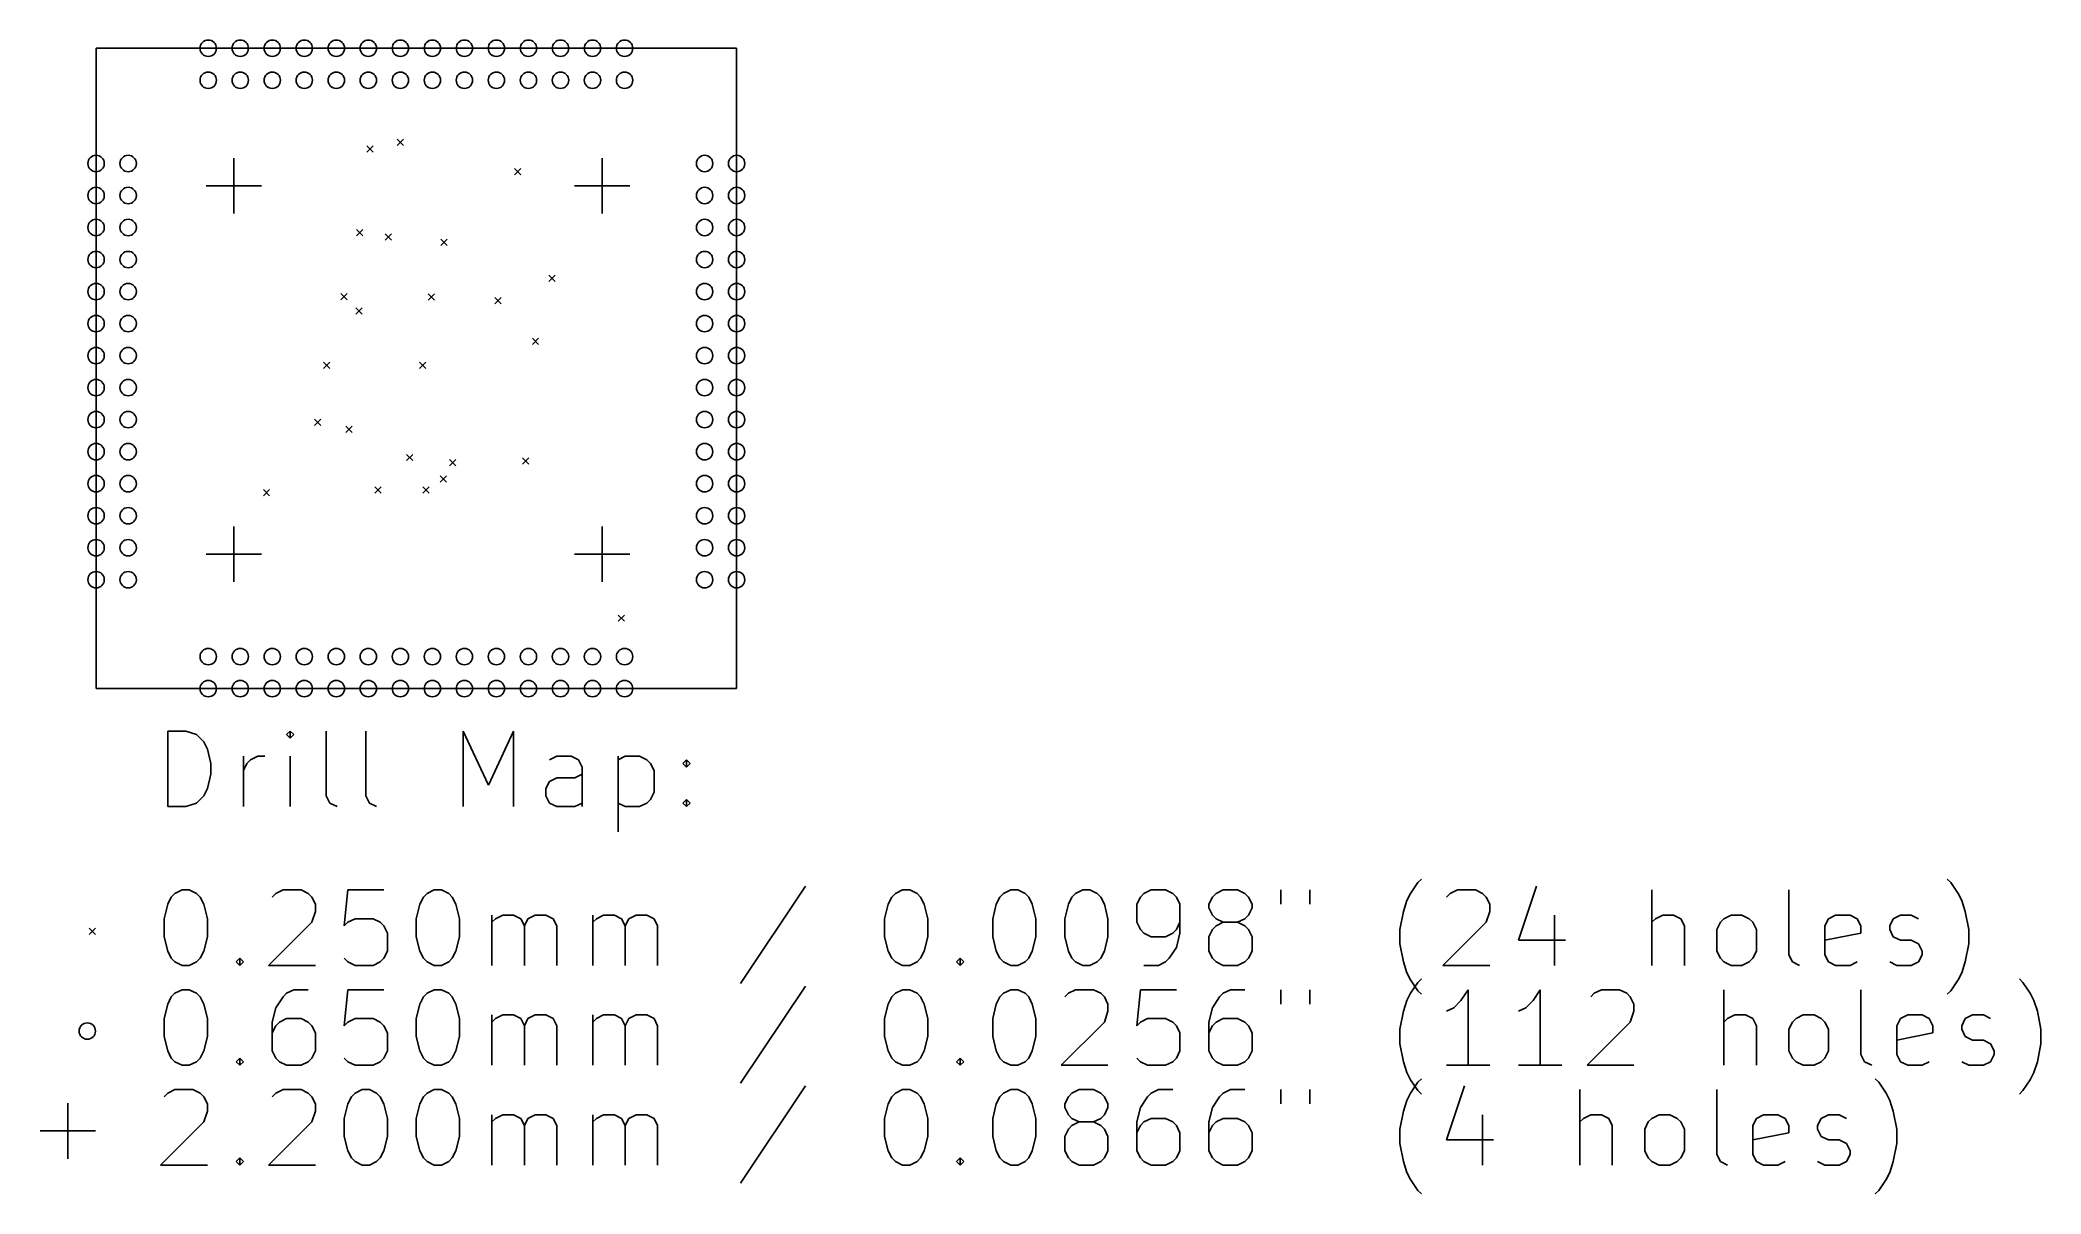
# Model space of a CAD drawing. Extents: x 120.7 to 200.1, y -126.2 to -80.4.
import ezdxf

# ---------------------------------------------------------------- set-up
doc = ezdxf.new("R2010")
doc.units = 0
doc.layers.add('BLACK', color=7, linetype='CONTINUOUS')

msp = doc.modelspace()

# ---------------------------------------------------------------- linework, layer by layer
at = {"layer": 'BLACK', "linetype": 'CONTINUOUS'}
for p, q in [((122.936, -106.172), (122.936, -80.772)), ((122.936, -80.772), (148.336, -80.772)), ((148.336, -80.772), (148.336, -106.172)), ((133.673, -84.642), (133.923, -84.892)), ((133.923, -84.642), (133.673, -84.892)), ((134.876, -84.378), (135.126, -84.628)), ((135.126, -84.378), (134.876, -84.628)), ((128.397, -85.133), (128.397, -87.333)), ((139.522, -85.549), (139.772, -85.799)), ((139.772, -85.549), (139.522, -85.799)), ((143.002, -85.133), (143.002, -87.333)), ((127.297, -86.233), (129.497, -86.233)), ((141.902, -86.233), (144.102, -86.233)), ((133.258, -87.965), (133.508, -88.215)), ((133.508, -87.965), (133.258, -88.215)), ((134.401, -88.135), (134.651, -88.385)), ((134.651, -88.135), (134.401, -88.385)), ((136.603, -88.341), (136.853, -88.591)), ((136.853, -88.341), (136.603, -88.591)), ((140.886, -89.778), (141.136, -90.028)), ((141.136, -89.778), (140.886, -90.028)), ((132.636, -90.507), (132.886, -90.757)), ((132.886, -90.507), (132.636, -90.757)), ((133.231, -91.067), (133.481, -91.317)), ((133.481, -91.067), (133.231, -91.317)), ((136.107, -90.51), (136.357, -90.76)), ((136.357, -90.51), (136.107, -90.76)), ((138.749, -90.665), (138.999, -90.915)), ((138.999, -90.665), (138.749, -90.915)), ((140.235, -92.273), (140.485, -92.523)), ((140.485, -92.273), (140.235, -92.523)), ((131.955, -93.22), (132.205, -93.47)), ((132.205, -93.22), (131.955, -93.47)), ((135.765, -93.22), (136.015, -93.47)), ((136.015, -93.22), (135.765, -93.47)), ((131.599, -95.481), (131.849, -95.731)), ((131.849, -95.481), (131.599, -95.731)), ((132.844, -95.76), (133.094, -96.01)), ((133.094, -95.76), (132.844, -96.01)), ((135.243, -96.881), (135.493, -97.131)), ((135.493, -96.881), (135.243, -97.131)), ((136.949, -97.091), (137.199, -97.341)), ((137.199, -97.091), (136.949, -97.341)), ((139.839, -97.017), (140.089, -97.267)), ((140.089, -97.017), (139.839, -97.267)), ((129.567, -98.275), (129.817, -98.525)), ((129.817, -98.275), (129.567, -98.525)), ((133.987, -98.173), (134.237, -98.423)), ((134.237, -98.173), (133.987, -98.423)), ((135.892, -98.173), (136.142, -98.423)), ((136.142, -98.173), (135.892, -98.423)), ((136.58, -97.734), (136.83, -97.984)), ((136.83, -97.734), (136.58, -97.984)), ((128.397, -99.738), (128.397, -101.938)), ((143.002, -99.738), (143.002, -101.938)), ((127.297, -100.838), (129.497, -100.838)), ((141.902, -100.838), (144.102, -100.838)), ((143.639, -103.253), (143.889, -103.503)), ((143.889, -103.253), (143.639, -103.503)), ((148.336, -106.172), (122.936, -106.172)), ((125.775, -110.854), (125.775, -107.854)), ((125.775, -107.854), (126.49, -107.854)), ((126.49, -107.854), (126.918, -107.997)), ((130.632, -107.854), (130.49, -107.997)), ((130.775, -107.997), (130.632, -107.854)), ((130.632, -107.854), (130.632, -108.14)), ((132.061, -110.426), (132.061, -107.854)), ((133.632, -110.426), (133.632, -107.854)), ((137.49, -110.854), (137.49, -107.854)), ((137.49, -107.854), (138.49, -109.997)), ((138.49, -109.997), (139.49, -107.854)), ((139.49, -107.854), (139.49, -110.854)), ((126.918, -107.997), (127.204, -108.283)), ((127.204, -108.283), (127.347, -108.568)), ((127.347, -108.568), (127.49, -109.14)), ((130.49, -107.997), (130.632, -108.14)), ((130.632, -108.14), (130.775, -107.997)), ((127.49, -109.14), (127.49, -109.568)), ((128.775, -110.854), (128.775, -108.854)), ((128.775, -109.426), (128.918, -109.14)), ((128.918, -109.14), (129.061, -108.997)), ((129.061, -108.997), (129.347, -108.854)), ((129.347, -108.854), (129.632, -108.854)), ((130.632, -110.854), (130.632, -108.854)), ((141.204, -108.854), (140.918, -108.997)), ((141.775, -108.854), (141.204, -108.854)), ((142.061, -108.997), (141.775, -108.854)), ((142.204, -109.283), (142.061, -108.997)), ((142.204, -110.854), (142.204, -109.283)), ((143.632, -108.854), (143.632, -111.854)), ((143.632, -108.997), (143.918, -108.854)), ((143.918, -108.854), (144.49, -108.854)), ((144.49, -108.854), (144.775, -108.997)), ((144.775, -108.997), (144.918, -109.14)), ((144.918, -109.14), (145.061, -109.426)), ((145.061, -109.426), (145.061, -110.283)), ((146.204, -109.14), (146.347, -108.997)), ((146.347, -109.283), (146.204, -109.14)), ((146.347, -108.997), (146.49, -109.14)), ((146.347, -108.997), (146.347, -109.283)), ((146.49, -109.14), (146.347, -109.283)), ((127.347, -110.14), (127.204, -110.426)), ((127.49, -109.568), (127.347, -110.14)), ((140.775, -110.14), (140.918, -109.854)), ((140.775, -110.426), (140.775, -110.14)), ((140.918, -109.854), (141.204, -109.711)), ((141.204, -109.711), (141.918, -109.711)), ((141.918, -109.711), (142.204, -109.568)), ((145.061, -110.283), (144.918, -110.568)), ((126.49, -110.854), (125.775, -110.854)), ((126.918, -110.711), (126.49, -110.854)), ((127.204, -110.426), (126.918, -110.711)), ((132.204, -110.711), (132.061, -110.426)), ((132.49, -110.854), (132.204, -110.711)), ((133.775, -110.711), (133.632, -110.426)), ((134.061, -110.854), (133.775, -110.711)), ((140.918, -110.711), (140.775, -110.426)), ((141.204, -110.854), (140.918, -110.711)), ((141.918, -110.854), (141.204, -110.854)), ((142.204, -110.711), (141.918, -110.854)), ((143.918, -110.854), (143.632, -110.711)), ((144.49, -110.854), (143.918, -110.854)), ((144.775, -110.711), (144.49, -110.854)), ((144.918, -110.568), (144.775, -110.711)), ((146.204, -110.711), (146.347, -110.568)), ((146.347, -110.854), (146.204, -110.711)), ((146.347, -110.568), (146.49, -110.711)), ((146.347, -110.568), (146.347, -110.854)), ((146.49, -110.711), (146.347, -110.854)), ((126.061, -114.297), (126.347, -114.154)), ((126.347, -114.154), (126.632, -114.154)), ((126.632, -114.154), (126.918, -114.297)), ((130.061, -114.297), (130.347, -114.154)), ((130.347, -114.154), (131.061, -114.154)), ((131.061, -114.154), (131.347, -114.297)), ((132.918, -114.154), (132.775, -115.583)), ((134.347, -114.154), (132.918, -114.154)), ((136.061, -114.297), (136.347, -114.154)), ((136.347, -114.154), (136.632, -114.154)), ((136.632, -114.154), (136.918, -114.297)), ((151.061, -114.011), (148.49, -117.868)), ((154.632, -114.297), (154.918, -114.154)), ((154.918, -114.154), (155.204, -114.154)), ((155.204, -114.154), (155.49, -114.297)), ((158.918, -114.297), (159.204, -114.154)), ((159.204, -114.154), (159.49, -114.154)), ((159.49, -114.154), (159.775, -114.297)), ((161.775, -114.297), (162.061, -114.154)), ((162.061, -114.154), (162.347, -114.154)), ((162.347, -114.154), (162.632, -114.297)), ((164.775, -114.154), (164.49, -114.297)), ((165.347, -114.154), (164.775, -114.154)), ((165.632, -114.297), (165.347, -114.154)), ((167.347, -114.297), (167.632, -114.154)), ((167.632, -114.154), (168.204, -114.154)), ((168.204, -114.154), (168.49, -114.297)), ((169.918, -114.154), (169.918, -114.726)), ((171.061, -114.154), (171.061, -114.726)), ((175.061, -114.297), (175.347, -113.868)), ((175.347, -113.868), (175.49, -113.726)), ((176.632, -114.297), (176.918, -114.154)), ((176.918, -114.154), (177.632, -114.154)), ((177.632, -114.154), (177.918, -114.297)), ((180.061, -114.011), (179.347, -116.154)), ((184.632, -117.154), (184.632, -114.154)), ((190.061, -116.726), (190.061, -114.154)), ((196.49, -113.868), (196.347, -113.726)), ((196.775, -114.297), (196.49, -113.868)), ((125.632, -115.297), (125.775, -114.726)), ((125.775, -114.726), (125.918, -114.44)), ((125.918, -114.44), (126.061, -114.297)), ((126.918, -114.297), (127.061, -114.44)), ((127.061, -114.44), (127.204, -114.726)), ((127.204, -114.726), (127.347, -115.297)), ((129.918, -114.44), (130.061, -114.297)), ((131.347, -114.297), (131.49, -114.44)), ((131.49, -114.44), (131.632, -114.726)), ((131.632, -115.011), (131.49, -115.44)), ((131.632, -114.726), (131.632, -115.011)), ((135.632, -115.297), (135.775, -114.726)), ((135.775, -114.726), (135.918, -114.44)), ((135.918, -114.44), (136.061, -114.297)), ((136.918, -114.297), (137.061, -114.44)), ((137.061, -114.44), (137.204, -114.726)), ((137.204, -114.726), (137.347, -115.297)), ((154.204, -115.297), (154.347, -114.726)), ((154.347, -114.726), (154.49, -114.44)), ((154.49, -114.44), (154.632, -114.297)), ((155.49, -114.297), (155.632, -114.44)), ((155.632, -114.44), (155.775, -114.726)), ((155.775, -114.726), (155.918, -115.297)), ((158.49, -115.297), (158.632, -114.726)), ((158.632, -114.726), (158.775, -114.44)), ((158.775, -114.44), (158.918, -114.297)), ((159.775, -114.297), (159.918, -114.44)), ((159.918, -114.44), (160.061, -114.726)), ((160.061, -114.726), (160.204, -115.297)), ((161.347, -115.297), (161.49, -114.726)), ((161.49, -114.726), (161.632, -114.44)), ((161.632, -114.44), (161.775, -114.297)), ((162.632, -114.297), (162.775, -114.44)), ((162.775, -114.44), (162.918, -114.726)), ((162.918, -114.726), (163.061, -115.297)), ((164.347, -114.44), (164.204, -114.726)), ((164.204, -114.726), (164.204, -115.44)), ((164.49, -114.297), (164.347, -114.44)), ((165.775, -114.44), (165.632, -114.297)), ((165.918, -114.726), (165.775, -114.44)), ((165.918, -115.868), (165.918, -114.726)), ((167.061, -114.726), (167.204, -114.44)), ((167.061, -114.868), (167.061, -114.726)), ((167.204, -115.154), (167.061, -114.868)), ((167.204, -114.44), (167.347, -114.297)), ((168.49, -114.297), (168.632, -114.44)), ((168.632, -114.44), (168.775, -114.726)), ((168.775, -114.868), (168.632, -115.154)), ((168.775, -114.726), (168.775, -114.868)), ((174.632, -115.726), (174.775, -115.011)), ((174.775, -115.011), (174.918, -114.583)), ((174.918, -114.583), (175.061, -114.297)), ((176.49, -114.44), (176.632, -114.297)), ((177.918, -114.297), (178.061, -114.44)), ((178.061, -114.44), (178.204, -114.726)), ((178.204, -115.011), (178.061, -115.44)), ((178.204, -114.726), (178.204, -115.011)), ((196.918, -114.583), (196.775, -114.297)), ((197.061, -115.011), (196.918, -114.583)), ((197.204, -115.726), (197.061, -115.011)), ((122.661, -115.672), (122.911, -115.922)), ((122.911, -115.672), (122.661, -115.922)), ((125.632, -116.011), (125.632, -115.297)), ((127.347, -115.297), (127.347, -116.011)), ((131.49, -115.44), (129.775, -117.154)), ((132.775, -115.583), (132.918, -115.44)), ((132.918, -115.44), (133.204, -115.297)), ((133.204, -115.297), (133.918, -115.297)), ((133.918, -115.297), (134.204, -115.44)), ((134.204, -115.44), (134.347, -115.583)), ((134.347, -115.583), (134.49, -115.868)), ((135.632, -116.011), (135.632, -115.297)), ((137.347, -115.297), (137.347, -116.011)), ((138.632, -117.154), (138.632, -115.154)), ((138.632, -115.44), (138.775, -115.297)), ((138.775, -115.297), (139.061, -115.154)), ((139.061, -115.154), (139.49, -115.154)), ((139.49, -115.154), (139.775, -115.297)), ((139.775, -115.297), (139.918, -115.583)), ((139.918, -115.583), (140.061, -115.297)), ((139.918, -115.583), (139.918, -117.154)), ((140.061, -115.297), (140.347, -115.154)), ((140.347, -115.154), (140.775, -115.154)), ((140.775, -115.154), (141.061, -115.297)), ((141.061, -115.297), (141.204, -115.583)), ((141.204, -115.583), (141.204, -117.154)), ((142.632, -117.154), (142.632, -115.154)), ((142.632, -115.44), (142.775, -115.297)), ((142.775, -115.297), (143.061, -115.154)), ((143.061, -115.154), (143.49, -115.154)), ((143.49, -115.154), (143.775, -115.297)), ((143.775, -115.297), (143.918, -115.583)), ((143.918, -115.583), (144.061, -115.297)), ((143.918, -115.583), (143.918, -117.154)), ((144.061, -115.297), (144.347, -115.154)), ((144.347, -115.154), (144.775, -115.154)), ((144.775, -115.154), (145.061, -115.297)), ((145.061, -115.297), (145.204, -115.583)), ((145.204, -115.583), (145.204, -117.154)), ((154.204, -116.011), (154.204, -115.297)), ((155.918, -115.297), (155.918, -116.011)), ((158.49, -116.011), (158.49, -115.297)), ((160.204, -115.297), (160.204, -116.011)), ((161.347, -116.011), (161.347, -115.297)), ((163.061, -115.297), (163.061, -116.011)), ((164.204, -115.44), (164.347, -115.726)), ((164.347, -115.726), (164.49, -115.868)), ((165.632, -115.868), (165.775, -115.726)), ((165.775, -115.726), (165.918, -115.44)), ((167.204, -115.726), (167.061, -116.011)), ((167.347, -115.297), (167.204, -115.154)), ((167.347, -115.583), (167.204, -115.726)), ((167.632, -115.44), (167.347, -115.297)), ((167.632, -115.44), (167.347, -115.583)), ((168.204, -115.44), (167.632, -115.44)), ((168.49, -115.297), (168.204, -115.44)), ((168.49, -115.583), (168.204, -115.44)), ((168.632, -115.154), (168.49, -115.297)), ((168.632, -115.726), (168.49, -115.583)), ((168.775, -116.011), (168.632, -115.726)), ((174.632, -116.297), (174.632, -115.726)), ((178.061, -115.44), (176.347, -117.154)), ((180.775, -115.154), (180.775, -117.154)), ((184.775, -115.297), (184.632, -115.44)), ((185.061, -115.154), (184.775, -115.297)), ((185.49, -115.154), (185.061, -115.154)), ((185.775, -115.297), (185.49, -115.154)), ((185.918, -115.583), (185.775, -115.297)), ((185.918, -117.154), (185.918, -115.583)), ((187.204, -115.726), (187.347, -115.44)), ((187.204, -116.583), (187.204, -115.726)), ((187.347, -115.44), (187.49, -115.297)), ((187.49, -115.297), (187.775, -115.154)), ((187.775, -115.154), (188.204, -115.154)), ((188.204, -115.154), (188.49, -115.297)), ((188.49, -115.297), (188.632, -115.44)), ((188.632, -115.44), (188.775, -115.726)), ((188.775, -115.726), (188.775, -116.583)), ((191.49, -115.583), (191.632, -115.297)), ((191.49, -116.726), (191.49, -115.583)), ((191.632, -115.297), (191.918, -115.154)), ((191.918, -115.154), (192.49, -115.154)), ((192.49, -115.154), (192.775, -115.297)), ((192.775, -115.297), (192.918, -115.583)), ((192.918, -115.583), (192.918, -115.868)), ((194.061, -115.583), (194.204, -115.297)), ((194.061, -115.726), (194.061, -115.583)), ((194.204, -116.011), (194.061, -115.726)), ((194.204, -115.297), (194.49, -115.154)), ((194.49, -115.154), (194.918, -115.154)), ((194.918, -115.154), (195.204, -115.297)), ((197.204, -116.297), (197.204, -115.726)), ((125.775, -116.583), (125.632, -116.011)), ((125.918, -116.868), (125.775, -116.583)), ((127.204, -116.583), (127.061, -116.868)), ((127.347, -116.011), (127.204, -116.583)), ((134.49, -116.583), (134.347, -116.868)), ((134.49, -115.868), (134.49, -116.583)), ((135.775, -116.583), (135.632, -116.011)), ((135.918, -116.868), (135.775, -116.583)), ((137.204, -116.583), (137.061, -116.868)), ((137.347, -116.011), (137.204, -116.583)), ((154.347, -116.583), (154.204, -116.011)), ((154.49, -116.868), (154.347, -116.583)), ((155.775, -116.583), (155.632, -116.868)), ((155.918, -116.011), (155.775, -116.583)), ((158.632, -116.583), (158.49, -116.011)), ((158.775, -116.868), (158.632, -116.583)), ((160.061, -116.583), (159.918, -116.868)), ((160.204, -116.011), (160.061, -116.583)), ((161.49, -116.583), (161.347, -116.011)), ((161.632, -116.868), (161.49, -116.583)), ((162.918, -116.583), (162.775, -116.868)), ((163.061, -116.011), (162.918, -116.583)), ((164.49, -115.868), (164.775, -116.011)), ((164.775, -116.011), (165.347, -116.011)), ((165.347, -116.011), (165.632, -115.868)), ((165.49, -116.868), (165.775, -116.44)), ((165.775, -116.44), (165.918, -115.868)), ((167.061, -116.011), (167.061, -116.583)), ((167.061, -116.583), (167.204, -116.868)), ((168.632, -116.868), (168.775, -116.583)), ((168.775, -116.583), (168.775, -116.011)), ((174.775, -117.011), (174.632, -116.297)), ((179.347, -116.154), (181.204, -116.154)), ((187.347, -116.868), (187.204, -116.583)), ((188.775, -116.583), (188.632, -116.868)), ((192.918, -115.868), (191.49, -116.154)), ((194.49, -116.154), (194.204, -116.011)), ((194.918, -116.154), (194.49, -116.154)), ((195.204, -116.297), (194.918, -116.154)), ((195.347, -116.583), (195.204, -116.297)), ((195.347, -116.726), (195.347, -116.583)), ((197.061, -117.011), (197.204, -116.297)), ((126.061, -117.011), (125.918, -116.868)), ((126.347, -117.154), (126.061, -117.011)), ((126.632, -117.154), (126.347, -117.154)), ((126.918, -117.011), (126.632, -117.154)), ((127.061, -116.868), (126.918, -117.011)), ((128.49, -117.011), (128.632, -116.868)), ((128.632, -117.154), (128.49, -117.011)), ((128.632, -116.868), (128.775, -117.011)), ((128.632, -116.868), (128.632, -117.154)), ((128.775, -117.011), (128.632, -117.154)), ((129.775, -117.154), (131.632, -117.154)), ((132.918, -117.011), (132.775, -116.868)), ((133.204, -117.154), (132.918, -117.011)), ((133.918, -117.154), (133.204, -117.154)), ((134.204, -117.011), (133.918, -117.154)), ((134.347, -116.868), (134.204, -117.011)), ((136.061, -117.011), (135.918, -116.868)), ((136.347, -117.154), (136.061, -117.011)), ((136.632, -117.154), (136.347, -117.154)), ((136.918, -117.011), (136.632, -117.154)), ((137.061, -116.868), (136.918, -117.011)), ((154.632, -117.011), (154.49, -116.868)), ((154.918, -117.154), (154.632, -117.011)), ((155.204, -117.154), (154.918, -117.154)), ((155.49, -117.011), (155.204, -117.154)), ((155.632, -116.868), (155.49, -117.011)), ((157.061, -117.011), (157.204, -116.868)), ((157.204, -117.154), (157.061, -117.011)), ((157.204, -116.868), (157.347, -117.011)), ((157.204, -116.868), (157.204, -117.154)), ((157.347, -117.011), (157.204, -117.154)), ((158.918, -117.011), (158.775, -116.868)), ((159.204, -117.154), (158.918, -117.011)), ((159.49, -117.154), (159.204, -117.154)), ((159.775, -117.011), (159.49, -117.154)), ((159.918, -116.868), (159.775, -117.011)), ((161.775, -117.011), (161.632, -116.868)), ((162.061, -117.154), (161.775, -117.011)), ((162.347, -117.154), (162.061, -117.154)), ((162.632, -117.011), (162.347, -117.154)), ((162.775, -116.868), (162.632, -117.011)), ((164.49, -117.154), (165.061, -117.154)), ((165.061, -117.154), (165.347, -117.011)), ((165.347, -117.011), (165.49, -116.868)), ((167.204, -116.868), (167.347, -117.011)), ((167.347, -117.011), (167.632, -117.154)), ((167.632, -117.154), (168.204, -117.154)), ((168.204, -117.154), (168.49, -117.011)), ((168.49, -117.011), (168.632, -116.868)), ((174.918, -117.44), (174.775, -117.011)), ((176.347, -117.154), (178.204, -117.154)), ((187.49, -117.011), (187.347, -116.868)), ((187.775, -117.154), (187.49, -117.011)), ((188.204, -117.154), (187.775, -117.154)), ((188.49, -117.011), (188.204, -117.154)), ((188.632, -116.868), (188.49, -117.011)), ((190.204, -117.011), (190.061, -116.726)), ((190.49, -117.154), (190.204, -117.011)), ((191.632, -117.011), (191.49, -116.726)), ((191.918, -117.154), (191.632, -117.011)), ((192.49, -117.154), (191.918, -117.154)), ((192.775, -117.011), (192.49, -117.154)), ((194.061, -117.011), (194.347, -117.154)), ((194.347, -117.154), (194.918, -117.154)), ((194.918, -117.154), (195.204, -117.011)), ((195.204, -117.011), (195.347, -116.726)), ((196.918, -117.44), (197.061, -117.011)), ((126.061, -118.257), (126.347, -118.114)), ((126.347, -118.114), (126.632, -118.114)), ((126.632, -118.114), (126.918, -118.257)), ((130.775, -118.114), (130.49, -118.257)), ((131.347, -118.114), (130.775, -118.114)), ((132.918, -118.114), (132.775, -119.543)), ((134.347, -118.114), (132.918, -118.114)), ((136.061, -118.257), (136.347, -118.114)), ((136.347, -118.114), (136.632, -118.114)), ((136.632, -118.114), (136.918, -118.257)), ((151.061, -117.971), (148.49, -121.828)), ((154.632, -118.257), (154.918, -118.114)), ((154.918, -118.114), (155.204, -118.114)), ((155.204, -118.114), (155.49, -118.257)), ((158.918, -118.257), (159.204, -118.114)), ((159.204, -118.114), (159.49, -118.114)), ((159.49, -118.114), (159.775, -118.257)), ((161.49, -118.257), (161.775, -118.114)), ((161.775, -118.114), (162.49, -118.114)), ((162.49, -118.114), (162.775, -118.257)), ((164.347, -118.114), (164.204, -119.543)), ((165.775, -118.114), (164.347, -118.114)), ((167.918, -118.114), (167.632, -118.257)), ((168.49, -118.114), (167.918, -118.114)), ((169.918, -118.114), (169.918, -118.686)), ((171.061, -118.114), (171.061, -118.686)), ((175.061, -117.726), (174.918, -117.44)), ((175.347, -118.154), (175.061, -117.726)), ((175.061, -118.257), (175.347, -117.828)), ((175.347, -117.828), (175.49, -117.686)), ((175.49, -118.297), (175.347, -118.154)), ((177.347, -118.114), (177.061, -118.543)), ((177.347, -121.114), (177.347, -118.114)), ((180.204, -118.114), (179.918, -118.543)), ((180.204, -121.114), (180.204, -118.114)), ((182.347, -118.257), (182.632, -118.114)), ((182.632, -118.114), (183.347, -118.114)), ((183.347, -118.114), (183.632, -118.257)), ((187.49, -121.114), (187.49, -118.114)), ((192.918, -120.686), (192.918, -118.114)), ((196.347, -118.297), (196.49, -118.154)), ((196.49, -118.154), (196.775, -117.726)), ((196.775, -117.726), (196.918, -117.44)), ((199.347, -117.828), (199.204, -117.686)), ((199.632, -118.257), (199.347, -117.828)), ((125.632, -119.257), (125.775, -118.686)), ((125.775, -118.686), (125.918, -118.4)), ((125.918, -118.4), (126.061, -118.257)), ((126.918, -118.257), (127.061, -118.4)), ((127.061, -118.4), (127.204, -118.686)), ((127.204, -118.686), (127.347, -119.257)), ((130.061, -118.828), (129.918, -119.4)), ((130.347, -118.4), (130.061, -118.828)), ((130.49, -118.257), (130.347, -118.4)), ((135.632, -119.257), (135.775, -118.686)), ((135.775, -118.686), (135.918, -118.4)), ((135.918, -118.4), (136.061, -118.257)), ((136.918, -118.257), (137.061, -118.4)), ((137.061, -118.4), (137.204, -118.686)), ((137.204, -118.686), (137.347, -119.257)), ((154.204, -119.257), (154.347, -118.686)), ((154.347, -118.686), (154.49, -118.4)), ((154.49, -118.4), (154.632, -118.257)), ((155.49, -118.257), (155.632, -118.4)), ((155.632, -118.4), (155.775, -118.686)), ((155.775, -118.686), (155.918, -119.257)), ((158.49, -119.257), (158.632, -118.686)), ((158.632, -118.686), (158.775, -118.4)), ((158.775, -118.4), (158.918, -118.257)), ((159.775, -118.257), (159.918, -118.4)), ((159.918, -118.4), (160.061, -118.686)), ((160.061, -118.686), (160.204, -119.257)), ((161.347, -118.4), (161.49, -118.257)), ((162.775, -118.257), (162.918, -118.4)), ((162.918, -118.4), (163.061, -118.686)), ((163.061, -118.971), (162.918, -119.4)), ((163.061, -118.686), (163.061, -118.971)), ((167.204, -118.828), (167.061, -119.4)), ((167.49, -118.4), (167.204, -118.828)), ((167.632, -118.257), (167.49, -118.4)), ((174.632, -119.686), (174.775, -118.971)), ((174.775, -118.971), (174.918, -118.543)), ((174.918, -118.543), (175.061, -118.257)), ((176.775, -118.828), (176.49, -118.971)), ((177.061, -118.543), (176.775, -118.828)), ((179.632, -118.828), (179.347, -118.971)), ((179.918, -118.543), (179.632, -118.828)), ((182.204, -118.4), (182.347, -118.257)), ((183.632, -118.257), (183.775, -118.4)), ((183.775, -118.4), (183.918, -118.686)), ((183.918, -118.971), (183.775, -119.4)), ((183.918, -118.686), (183.918, -118.971)), ((199.775, -118.543), (199.632, -118.257)), ((199.918, -118.971), (199.775, -118.543)), ((200.061, -119.686), (199.918, -118.971)), ((125.632, -119.971), (125.632, -119.257)), ((127.347, -119.257), (127.347, -119.971)), ((129.918, -119.4), (129.918, -120.543)), ((130.061, -119.543), (129.918, -119.828)), ((130.204, -119.4), (130.061, -119.543)), ((130.49, -119.257), (130.204, -119.4)), ((131.061, -119.257), (130.49, -119.257)), ((131.347, -119.4), (131.061, -119.257)), ((131.49, -119.543), (131.347, -119.4)), ((131.632, -119.828), (131.49, -119.543)), ((132.775, -119.543), (132.918, -119.4)), ((132.918, -119.4), (133.204, -119.257)), ((133.204, -119.257), (133.918, -119.257)), ((133.918, -119.257), (134.204, -119.4)), ((134.204, -119.4), (134.347, -119.543)), ((134.347, -119.543), (134.49, -119.828)), ((135.632, -119.971), (135.632, -119.257)), ((137.347, -119.257), (137.347, -119.971)), ((138.632, -121.114), (138.632, -119.114)), ((138.632, -119.4), (138.775, -119.257)), ((138.775, -119.257), (139.061, -119.114)), ((139.061, -119.114), (139.49, -119.114)), ((139.49, -119.114), (139.775, -119.257)), ((139.775, -119.257), (139.918, -119.543)), ((139.918, -119.543), (140.061, -119.257)), ((139.918, -119.543), (139.918, -121.114)), ((140.061, -119.257), (140.347, -119.114)), ((140.347, -119.114), (140.775, -119.114)), ((140.775, -119.114), (141.061, -119.257)), ((141.061, -119.257), (141.204, -119.543)), ((141.204, -119.543), (141.204, -121.114)), ((142.632, -121.114), (142.632, -119.114)), ((142.632, -119.4), (142.775, -119.257)), ((142.775, -119.257), (143.061, -119.114)), ((143.061, -119.114), (143.49, -119.114)), ((143.49, -119.114), (143.775, -119.257)), ((143.775, -119.257), (143.918, -119.543)), ((143.918, -119.543), (144.061, -119.257)), ((143.918, -119.543), (143.918, -121.114)), ((144.061, -119.257), (144.347, -119.114)), ((144.347, -119.114), (144.775, -119.114)), ((144.775, -119.114), (145.061, -119.257)), ((145.061, -119.257), (145.204, -119.543)), ((145.204, -119.543), (145.204, -121.114)), ((154.204, -119.971), (154.204, -119.257)), ((155.918, -119.257), (155.918, -119.971)), ((158.49, -119.971), (158.49, -119.257)), ((160.204, -119.257), (160.204, -119.971)), ((162.918, -119.4), (161.204, -121.114)), ((164.204, -119.543), (164.347, -119.4)), ((164.347, -119.4), (164.632, -119.257)), ((164.632, -119.257), (165.347, -119.257)), ((165.347, -119.257), (165.632, -119.4)), ((165.632, -119.4), (165.775, -119.543)), ((165.775, -119.543), (165.918, -119.828)), ((167.061, -119.4), (167.061, -120.543)), ((167.204, -119.543), (167.061, -119.828)), ((167.347, -119.4), (167.204, -119.543)), ((167.632, -119.257), (167.347, -119.4)), ((168.204, -119.257), (167.632, -119.257)), ((168.49, -119.4), (168.204, -119.257)), ((168.632, -119.543), (168.49, -119.4)), ((168.775, -119.828), (168.632, -119.543)), ((174.632, -120.257), (174.632, -119.686)), ((183.775, -119.4), (182.061, -121.114)), ((187.632, -119.257), (187.49, -119.4)), ((187.918, -119.114), (187.632, -119.257)), ((188.347, -119.114), (187.918, -119.114)), ((188.632, -119.257), (188.347, -119.114)), ((188.775, -119.543), (188.632, -119.257)), ((188.775, -121.114), (188.775, -119.543)), ((190.061, -119.686), (190.204, -119.4)), ((190.061, -120.543), (190.061, -119.686)), ((190.204, -119.4), (190.347, -119.257)), ((190.347, -119.257), (190.632, -119.114)), ((190.632, -119.114), (191.061, -119.114)), ((191.061, -119.114), (191.347, -119.257)), ((191.347, -119.257), (191.49, -119.4)), ((191.49, -119.4), (191.632, -119.686)), ((191.632, -119.686), (191.632, -120.543)), ((194.347, -119.543), (194.49, -119.257)), ((194.347, -120.686), (194.347, -119.543)), ((194.49, -119.257), (194.775, -119.114)), ((194.775, -119.114), (195.347, -119.114)), ((195.347, -119.114), (195.632, -119.257)), ((195.632, -119.257), (195.775, -119.543)), ((195.775, -119.543), (195.775, -119.828)), ((196.918, -119.543), (197.061, -119.257)), ((196.918, -119.686), (196.918, -119.543)), ((197.061, -119.971), (196.918, -119.686)), ((197.061, -119.257), (197.347, -119.114)), ((197.347, -119.114), (197.775, -119.114)), ((197.775, -119.114), (198.061, -119.257)), ((200.061, -120.257), (200.061, -119.686)), ((125.775, -120.543), (125.632, -119.971)), ((125.918, -120.828), (125.775, -120.543)), ((127.204, -120.543), (127.061, -120.828)), ((127.347, -119.971), (127.204, -120.543)), ((129.918, -120.543), (130.061, -120.828)), ((131.49, -120.828), (131.632, -120.543)), ((131.632, -120.543), (131.632, -119.828)), ((134.49, -120.543), (134.347, -120.828)), ((134.49, -119.828), (134.49, -120.543)), ((135.775, -120.543), (135.632, -119.971)), ((135.918, -120.828), (135.775, -120.543)), ((137.204, -120.543), (137.061, -120.828)), ((137.347, -119.971), (137.204, -120.543)), ((154.347, -120.543), (154.204, -119.971)), ((154.49, -120.828), (154.347, -120.543)), ((155.775, -120.543), (155.632, -120.828)), ((155.918, -119.971), (155.775, -120.543)), ((158.632, -120.543), (158.49, -119.971)), ((158.775, -120.828), (158.632, -120.543)), ((160.061, -120.543), (159.918, -120.828)), ((160.204, -119.971), (160.061, -120.543)), ((165.918, -120.543), (165.775, -120.828)), ((165.918, -119.828), (165.918, -120.543)), ((167.061, -120.543), (167.204, -120.828)), ((168.632, -120.828), (168.775, -120.543)), ((168.775, -120.543), (168.775, -119.828)), ((174.775, -120.971), (174.632, -120.257)), ((190.204, -120.828), (190.061, -120.543)), ((191.632, -120.543), (191.49, -120.828)), ((195.775, -119.828), (194.347, -120.114)), ((197.347, -120.114), (197.061, -119.971)), ((197.775, -120.114), (197.347, -120.114)), ((198.061, -120.257), (197.775, -120.114)), ((198.204, -120.543), (198.061, -120.257)), ((198.204, -120.686), (198.204, -120.543)), ((199.918, -120.971), (200.061, -120.257)), ((126.061, -120.971), (125.918, -120.828)), ((126.347, -121.114), (126.061, -120.971)), ((126.632, -121.114), (126.347, -121.114)), ((126.918, -120.971), (126.632, -121.114)), ((127.061, -120.828), (126.918, -120.971)), ((128.49, -120.971), (128.632, -120.828)), ((128.632, -121.114), (128.49, -120.971)), ((128.632, -120.828), (128.775, -120.971)), ((128.632, -120.828), (128.632, -121.114)), ((128.775, -120.971), (128.632, -121.114)), ((130.061, -120.828), (130.204, -120.971)), ((130.204, -120.971), (130.49, -121.114)), ((130.49, -121.114), (131.061, -121.114)), ((131.061, -121.114), (131.347, -120.971)), ((131.347, -120.971), (131.49, -120.828)), ((132.918, -120.971), (132.775, -120.828)), ((133.204, -121.114), (132.918, -120.971)), ((133.918, -121.114), (133.204, -121.114)), ((134.204, -120.971), (133.918, -121.114)), ((134.347, -120.828), (134.204, -120.971)), ((136.061, -120.971), (135.918, -120.828)), ((136.347, -121.114), (136.061, -120.971)), ((136.632, -121.114), (136.347, -121.114)), ((136.918, -120.971), (136.632, -121.114)), ((137.061, -120.828), (136.918, -120.971)), ((154.632, -120.971), (154.49, -120.828)), ((154.918, -121.114), (154.632, -120.971)), ((155.204, -121.114), (154.918, -121.114)), ((155.49, -120.971), (155.204, -121.114)), ((155.632, -120.828), (155.49, -120.971)), ((157.061, -120.971), (157.204, -120.828)), ((157.204, -121.114), (157.061, -120.971)), ((157.204, -120.828), (157.347, -120.971)), ((157.204, -120.828), (157.204, -121.114)), ((157.347, -120.971), (157.204, -121.114)), ((158.918, -120.971), (158.775, -120.828)), ((159.204, -121.114), (158.918, -120.971)), ((159.49, -121.114), (159.204, -121.114)), ((159.775, -120.971), (159.49, -121.114)), ((159.918, -120.828), (159.775, -120.971)), ((161.204, -121.114), (163.061, -121.114)), ((164.347, -120.971), (164.204, -120.828)), ((164.632, -121.114), (164.347, -120.971)), ((165.347, -121.114), (164.632, -121.114)), ((165.632, -120.971), (165.347, -121.114)), ((165.775, -120.828), (165.632, -120.971)), ((167.204, -120.828), (167.347, -120.971)), ((167.347, -120.971), (167.632, -121.114)), ((167.632, -121.114), (168.204, -121.114)), ((168.204, -121.114), (168.49, -120.971)), ((168.49, -120.971), (168.632, -120.828)), ((174.918, -121.4), (174.775, -120.971)), ((175.061, -121.686), (174.918, -121.4)), ((178.204, -121.114), (176.49, -121.114)), ((181.061, -121.114), (179.347, -121.114)), ((182.061, -121.114), (183.918, -121.114)), ((190.347, -120.971), (190.204, -120.828)), ((190.632, -121.114), (190.347, -120.971)), ((191.061, -121.114), (190.632, -121.114)), ((191.347, -120.971), (191.061, -121.114)), ((191.49, -120.828), (191.347, -120.971)), ((193.061, -120.971), (192.918, -120.686)), ((193.347, -121.114), (193.061, -120.971)), ((194.49, -120.971), (194.347, -120.686)), ((194.775, -121.114), (194.49, -120.971)), ((195.347, -121.114), (194.775, -121.114)), ((195.632, -120.971), (195.347, -121.114)), ((196.918, -120.971), (197.204, -121.114)), ((197.204, -121.114), (197.775, -121.114)), ((197.775, -121.114), (198.061, -120.971)), ((198.061, -120.971), (198.204, -120.686)), ((199.632, -121.686), (199.775, -121.4)), ((199.775, -121.4), (199.918, -120.971)), ((125.775, -122.217), (126.061, -122.074)), ((126.061, -122.074), (126.775, -122.074)), ((126.775, -122.074), (127.061, -122.217)), ((130.061, -122.217), (130.347, -122.074)), ((130.347, -122.074), (131.061, -122.074)), ((131.061, -122.074), (131.347, -122.217)), ((133.204, -122.217), (133.49, -122.074)), ((133.49, -122.074), (133.775, -122.074)), ((133.775, -122.074), (134.061, -122.217)), ((136.061, -122.217), (136.347, -122.074)), ((136.347, -122.074), (136.632, -122.074)), ((136.632, -122.074), (136.918, -122.217)), ((151.061, -121.931), (148.49, -125.788)), ((154.632, -122.217), (154.918, -122.074)), ((154.918, -122.074), (155.204, -122.074)), ((155.204, -122.074), (155.49, -122.217)), ((158.918, -122.217), (159.204, -122.074)), ((159.204, -122.074), (159.49, -122.074)), ((159.49, -122.074), (159.775, -122.217)), ((161.632, -122.217), (161.918, -122.074)), ((161.918, -122.074), (162.49, -122.074)), ((162.49, -122.074), (162.775, -122.217)), ((165.061, -122.074), (164.775, -122.217)), ((165.632, -122.074), (165.061, -122.074)), ((167.918, -122.074), (167.632, -122.217)), ((168.49, -122.074), (167.918, -122.074)), ((169.918, -122.074), (169.918, -122.646)), ((171.061, -122.074), (171.061, -122.646)), ((175.347, -122.114), (175.061, -121.686)), ((175.061, -122.217), (175.347, -121.788)), ((175.347, -121.788), (175.49, -121.646)), ((175.49, -122.257), (175.347, -122.114)), ((177.204, -121.931), (176.49, -124.074)), ((181.775, -125.074), (181.775, -122.074)), ((187.204, -124.646), (187.204, -122.074)), ((193.632, -121.788), (193.49, -121.646)), ((193.918, -122.217), (193.632, -121.788)), ((199.204, -122.257), (199.347, -122.114)), ((199.347, -122.114), (199.632, -121.686)), ((121.811, -122.617), (121.811, -124.817)), ((125.632, -122.36), (125.775, -122.217)), ((127.061, -122.217), (127.204, -122.36)), ((127.204, -122.36), (127.347, -122.646)), ((127.347, -122.931), (127.204, -123.36)), ((127.347, -122.646), (127.347, -122.931)), ((129.918, -122.36), (130.061, -122.217)), ((131.347, -122.217), (131.49, -122.36)), ((131.49, -122.36), (131.632, -122.646)), ((131.632, -122.931), (131.49, -123.36)), ((131.632, -122.646), (131.632, -122.931)), ((132.775, -123.217), (132.918, -122.646)), ((132.918, -122.646), (133.061, -122.36)), ((133.061, -122.36), (133.204, -122.217)), ((134.061, -122.217), (134.204, -122.36)), ((134.204, -122.36), (134.347, -122.646)), ((134.347, -122.646), (134.49, -123.217)), ((135.632, -123.217), (135.775, -122.646)), ((135.775, -122.646), (135.918, -122.36)), ((135.918, -122.36), (136.061, -122.217)), ((136.918, -122.217), (137.061, -122.36)), ((137.061, -122.36), (137.204, -122.646)), ((137.204, -122.646), (137.347, -123.217)), ((154.204, -123.217), (154.347, -122.646)), ((154.347, -122.646), (154.49, -122.36)), ((154.49, -122.36), (154.632, -122.217)), ((155.49, -122.217), (155.632, -122.36)), ((155.632, -122.36), (155.775, -122.646)), ((155.775, -122.646), (155.918, -123.217)), ((158.49, -123.217), (158.632, -122.646)), ((158.632, -122.646), (158.775, -122.36)), ((158.775, -122.36), (158.918, -122.217)), ((159.775, -122.217), (159.918, -122.36)), ((159.918, -122.36), (160.061, -122.646)), ((160.061, -122.646), (160.204, -123.217)), ((161.347, -122.646), (161.49, -122.36)), ((161.347, -122.788), (161.347, -122.646)), ((161.49, -123.074), (161.347, -122.788)), ((161.49, -122.36), (161.632, -122.217)), ((162.775, -122.217), (162.918, -122.36)), ((162.918, -122.36), (163.061, -122.646)), ((163.061, -122.788), (162.918, -123.074)), ((163.061, -122.646), (163.061, -122.788)), ((164.347, -122.788), (164.204, -123.36)), ((164.632, -122.36), (164.347, -122.788)), ((164.775, -122.217), (164.632, -122.36)), ((167.204, -122.788), (167.061, -123.36)), ((167.49, -122.36), (167.204, -122.788)), ((167.632, -122.217), (167.49, -122.36)), ((174.632, -123.646), (174.775, -122.931)), ((174.775, -122.931), (174.918, -122.503)), ((174.918, -122.503), (175.061, -122.217)), ((194.061, -122.503), (193.918, -122.217)), ((194.204, -122.931), (194.061, -122.503)), ((194.347, -123.646), (194.204, -122.931)), ((120.711, -123.717), (122.911, -123.717)), ((127.204, -123.36), (125.49, -125.074)), ((131.49, -123.36), (129.775, -125.074)), ((132.775, -123.931), (132.775, -123.217)), ((134.49, -123.217), (134.49, -123.931)), ((135.632, -123.931), (135.632, -123.217)), ((137.347, -123.217), (137.347, -123.931)), ((138.632, -125.074), (138.632, -123.074)), ((138.632, -123.36), (138.775, -123.217)), ((138.775, -123.217), (139.061, -123.074)), ((139.061, -123.074), (139.49, -123.074)), ((139.49, -123.074), (139.775, -123.217)), ((139.775, -123.217), (139.918, -123.503)), ((139.918, -123.503), (140.061, -123.217)), ((139.918, -123.503), (139.918, -125.074)), ((140.061, -123.217), (140.347, -123.074)), ((140.347, -123.074), (140.775, -123.074)), ((140.775, -123.074), (141.061, -123.217)), ((141.061, -123.217), (141.204, -123.503)), ((141.204, -123.503), (141.204, -125.074)), ((142.632, -125.074), (142.632, -123.074)), ((142.632, -123.36), (142.775, -123.217)), ((142.775, -123.217), (143.061, -123.074)), ((143.061, -123.074), (143.49, -123.074)), ((143.49, -123.074), (143.775, -123.217)), ((143.775, -123.217), (143.918, -123.503)), ((143.918, -123.503), (144.061, -123.217)), ((143.918, -123.503), (143.918, -125.074)), ((144.061, -123.217), (144.347, -123.074)), ((144.347, -123.074), (144.775, -123.074)), ((144.775, -123.074), (145.061, -123.217)), ((145.061, -123.217), (145.204, -123.503)), ((145.204, -123.503), (145.204, -125.074)), ((154.204, -123.931), (154.204, -123.217)), ((155.918, -123.217), (155.918, -123.931)), ((158.49, -123.931), (158.49, -123.217)), ((160.204, -123.217), (160.204, -123.931)), ((161.49, -123.646), (161.347, -123.931)), ((161.632, -123.217), (161.49, -123.074)), ((161.632, -123.503), (161.49, -123.646)), ((161.918, -123.36), (161.632, -123.217)), ((161.918, -123.36), (161.632, -123.503)), ((162.49, -123.36), (161.918, -123.36)), ((162.775, -123.217), (162.49, -123.36)), ((162.775, -123.503), (162.49, -123.36)), ((162.918, -123.074), (162.775, -123.217)), ((162.918, -123.646), (162.775, -123.503)), ((163.061, -123.931), (162.918, -123.646)), ((164.204, -123.36), (164.204, -124.503)), ((164.347, -123.503), (164.204, -123.788)), ((164.49, -123.36), (164.347, -123.503)), ((164.775, -123.217), (164.49, -123.36)), ((165.347, -123.217), (164.775, -123.217)), ((165.632, -123.36), (165.347, -123.217)), ((165.775, -123.503), (165.632, -123.36)), ((165.918, -123.788), (165.775, -123.503)), ((167.061, -123.36), (167.061, -124.503)), ((167.204, -123.503), (167.061, -123.788)), ((167.347, -123.36), (167.204, -123.503)), ((167.632, -123.217), (167.347, -123.36)), ((168.204, -123.217), (167.632, -123.217)), ((168.49, -123.36), (168.204, -123.217)), ((168.632, -123.503), (168.49, -123.36)), ((168.775, -123.788), (168.632, -123.503)), ((174.632, -124.217), (174.632, -123.646)), ((177.918, -123.074), (177.918, -125.074)), ((181.918, -123.217), (181.775, -123.36)), ((182.204, -123.074), (181.918, -123.217)), ((182.632, -123.074), (182.204, -123.074)), ((182.918, -123.217), (182.632, -123.074)), ((183.061, -123.503), (182.918, -123.217)), ((183.061, -125.074), (183.061, -123.503)), ((184.347, -123.646), (184.49, -123.36)), ((184.347, -124.503), (184.347, -123.646)), ((184.49, -123.36), (184.632, -123.217)), ((184.632, -123.217), (184.918, -123.074)), ((184.918, -123.074), (185.347, -123.074)), ((185.347, -123.074), (185.632, -123.217)), ((185.632, -123.217), (185.775, -123.36)), ((185.775, -123.36), (185.918, -123.646)), ((185.918, -123.646), (185.918, -124.503)), ((188.632, -123.503), (188.775, -123.217)), ((188.632, -124.646), (188.632, -123.503)), ((188.775, -123.217), (189.061, -123.074)), ((189.061, -123.074), (189.632, -123.074)), ((189.632, -123.074), (189.918, -123.217)), ((189.918, -123.217), (190.061, -123.503)), ((190.061, -123.503), (190.061, -123.788)), ((191.204, -123.503), (191.347, -123.217)), ((191.204, -123.646), (191.204, -123.503)), ((191.347, -123.931), (191.204, -123.646)), ((191.347, -123.217), (191.632, -123.074)), ((191.632, -123.074), (192.061, -123.074)), ((192.061, -123.074), (192.347, -123.217)), ((194.347, -124.217), (194.347, -123.646)), ((132.918, -124.503), (132.775, -123.931)), ((133.061, -124.788), (132.918, -124.503)), ((134.347, -124.503), (134.204, -124.788)), ((134.49, -123.931), (134.347, -124.503)), ((135.775, -124.503), (135.632, -123.931)), ((135.918, -124.788), (135.775, -124.503)), ((137.204, -124.503), (137.061, -124.788)), ((137.347, -123.931), (137.204, -124.503)), ((154.347, -124.503), (154.204, -123.931)), ((154.49, -124.788), (154.347, -124.503)), ((155.775, -124.503), (155.632, -124.788)), ((155.918, -123.931), (155.775, -124.503)), ((158.632, -124.503), (158.49, -123.931)), ((158.775, -124.788), (158.632, -124.503)), ((160.061, -124.503), (159.918, -124.788)), ((160.204, -123.931), (160.061, -124.503)), ((161.347, -123.931), (161.347, -124.503)), ((161.347, -124.503), (161.49, -124.788)), ((162.918, -124.788), (163.061, -124.503)), ((163.061, -124.503), (163.061, -123.931)), ((164.204, -124.503), (164.347, -124.788)), ((165.775, -124.788), (165.918, -124.503)), ((165.918, -124.503), (165.918, -123.788)), ((167.061, -124.503), (167.204, -124.788)), ((168.632, -124.788), (168.775, -124.503)), ((168.775, -124.503), (168.775, -123.788)), ((174.775, -124.931), (174.632, -124.217)), ((176.49, -124.074), (178.347, -124.074)), ((184.49, -124.788), (184.347, -124.503)), ((185.918, -124.503), (185.775, -124.788)), ((190.061, -123.788), (188.632, -124.074)), ((191.632, -124.074), (191.347, -123.931)), ((192.061, -124.074), (191.632, -124.074)), ((192.347, -124.217), (192.061, -124.074)), ((192.49, -124.503), (192.347, -124.217)), ((192.49, -124.646), (192.49, -124.503)), ((194.204, -124.931), (194.347, -124.217)), ((125.49, -125.074), (127.347, -125.074)), ((128.49, -124.931), (128.632, -124.788)), ((128.632, -125.074), (128.49, -124.931)), ((128.632, -124.788), (128.775, -124.931)), ((128.632, -124.788), (128.632, -125.074)), ((128.775, -124.931), (128.632, -125.074)), ((129.775, -125.074), (131.632, -125.074)), ((133.204, -124.931), (133.061, -124.788)), ((133.49, -125.074), (133.204, -124.931)), ((133.775, -125.074), (133.49, -125.074)), ((134.061, -124.931), (133.775, -125.074)), ((134.204, -124.788), (134.061, -124.931)), ((136.061, -124.931), (135.918, -124.788)), ((136.347, -125.074), (136.061, -124.931)), ((136.632, -125.074), (136.347, -125.074)), ((136.918, -124.931), (136.632, -125.074)), ((137.061, -124.788), (136.918, -124.931)), ((154.632, -124.931), (154.49, -124.788)), ((154.918, -125.074), (154.632, -124.931)), ((155.204, -125.074), (154.918, -125.074)), ((155.49, -124.931), (155.204, -125.074)), ((155.632, -124.788), (155.49, -124.931)), ((157.061, -124.931), (157.204, -124.788)), ((157.204, -125.074), (157.061, -124.931)), ((157.204, -124.788), (157.347, -124.931)), ((157.204, -124.788), (157.204, -125.074)), ((157.347, -124.931), (157.204, -125.074)), ((158.918, -124.931), (158.775, -124.788)), ((159.204, -125.074), (158.918, -124.931)), ((159.49, -125.074), (159.204, -125.074)), ((159.775, -124.931), (159.49, -125.074)), ((159.918, -124.788), (159.775, -124.931)), ((161.49, -124.788), (161.632, -124.931)), ((161.632, -124.931), (161.918, -125.074)), ((161.918, -125.074), (162.49, -125.074)), ((162.49, -125.074), (162.775, -124.931)), ((162.775, -124.931), (162.918, -124.788)), ((164.347, -124.788), (164.49, -124.931)), ((164.49, -124.931), (164.775, -125.074)), ((164.775, -125.074), (165.347, -125.074)), ((165.347, -125.074), (165.632, -124.931)), ((165.632, -124.931), (165.775, -124.788)), ((167.204, -124.788), (167.347, -124.931)), ((167.347, -124.931), (167.632, -125.074)), ((167.632, -125.074), (168.204, -125.074)), ((168.204, -125.074), (168.49, -124.931)), ((168.49, -124.931), (168.632, -124.788)), ((174.918, -125.36), (174.775, -124.931)), ((175.061, -125.646), (174.918, -125.36)), ((184.632, -124.931), (184.49, -124.788)), ((184.918, -125.074), (184.632, -124.931)), ((185.347, -125.074), (184.918, -125.074)), ((185.632, -124.931), (185.347, -125.074)), ((185.775, -124.788), (185.632, -124.931)), ((187.347, -124.931), (187.204, -124.646)), ((187.632, -125.074), (187.347, -124.931)), ((188.775, -124.931), (188.632, -124.646)), ((189.061, -125.074), (188.775, -124.931)), ((189.632, -125.074), (189.061, -125.074)), ((189.918, -124.931), (189.632, -125.074)), ((191.204, -124.931), (191.49, -125.074)), ((191.49, -125.074), (192.061, -125.074)), ((192.061, -125.074), (192.347, -124.931)), ((192.347, -124.931), (192.49, -124.646)), ((193.918, -125.646), (194.061, -125.36)), ((194.061, -125.36), (194.204, -124.931)), ((175.347, -126.074), (175.061, -125.646)), ((175.49, -126.217), (175.347, -126.074)), ((193.49, -126.217), (193.632, -126.074)), ((193.632, -126.074), (193.918, -125.646))]:
    msp.add_line(p, q, dxfattribs=at)
at = {"layer": 'BLACK'}
for centre in [(127.381, -80.772), (128.651, -80.772), (129.921, -80.772), (131.191, -80.772), (132.461, -80.772), (133.731, -80.772), (135.001, -80.772), (136.271, -80.772), (137.541, -80.772), (138.811, -80.772), (140.081, -80.772), (141.351, -80.772), (142.621, -80.772), (143.891, -80.772), (127.381, -82.042), (128.651, -82.042), (129.921, -82.042), (131.191, -82.042), (132.461, -82.042), (133.731, -82.042), (135.001, -82.042), (136.271, -82.042), (137.541, -82.042), (138.811, -82.042), (140.081, -82.042), (141.351, -82.042), (142.621, -82.042), (143.891, -82.042), (122.936, -85.344), (124.206, -85.344), (147.066, -85.344), (148.336, -85.344), (122.936, -86.614), (124.206, -86.614), (147.066, -86.614), (148.336, -86.614), (122.936, -87.884), (124.206, -87.884), (147.066, -87.884), (148.336, -87.884), (122.936, -89.154), (124.206, -89.154), (147.066, -89.154), (148.336, -89.154), (122.936, -90.424), (124.206, -90.424), (147.066, -90.424), (148.336, -90.424), (122.936, -91.694), (124.206, -91.694), (147.066, -91.694), (148.336, -91.694), (122.936, -92.964), (124.206, -92.964), (147.066, -92.964), (148.336, -92.964), (122.936, -94.234), (124.206, -94.234), (147.066, -94.234), (148.336, -94.234), (122.936, -95.504), (124.206, -95.504), (147.066, -95.504), (148.336, -95.504), (122.936, -96.774), (124.206, -96.774), (147.066, -96.774), (148.336, -96.774), (122.936, -98.044), (124.206, -98.044), (147.066, -98.044), (148.336, -98.044), (122.936, -99.314), (124.206, -99.314), (147.066, -99.314), (148.336, -99.314), (122.936, -100.584), (124.206, -100.584), (147.066, -100.584), (148.336, -100.584), (122.936, -101.854), (124.206, -101.854), (147.066, -101.854), (148.336, -101.854), (127.381, -104.902), (128.651, -104.902), (129.921, -104.902), (131.191, -104.902), (132.461, -104.902), (133.731, -104.902), (135.001, -104.902), (136.271, -104.902), (137.541, -104.902), (138.811, -104.902), (140.081, -104.902), (141.351, -104.902), (142.621, -104.902), (143.891, -104.902), (127.381, -106.172), (128.651, -106.172), (129.921, -106.172), (131.191, -106.172), (132.461, -106.172), (133.731, -106.172), (135.001, -106.172), (136.271, -106.172), (137.541, -106.172), (138.811, -106.172), (140.081, -106.172), (141.351, -106.172), (142.621, -106.172), (143.891, -106.172), (122.586, -119.757)]:
    msp.add_circle(centre, 0.325, dxfattribs=at)

doc.saveas('drawing.dxf')
